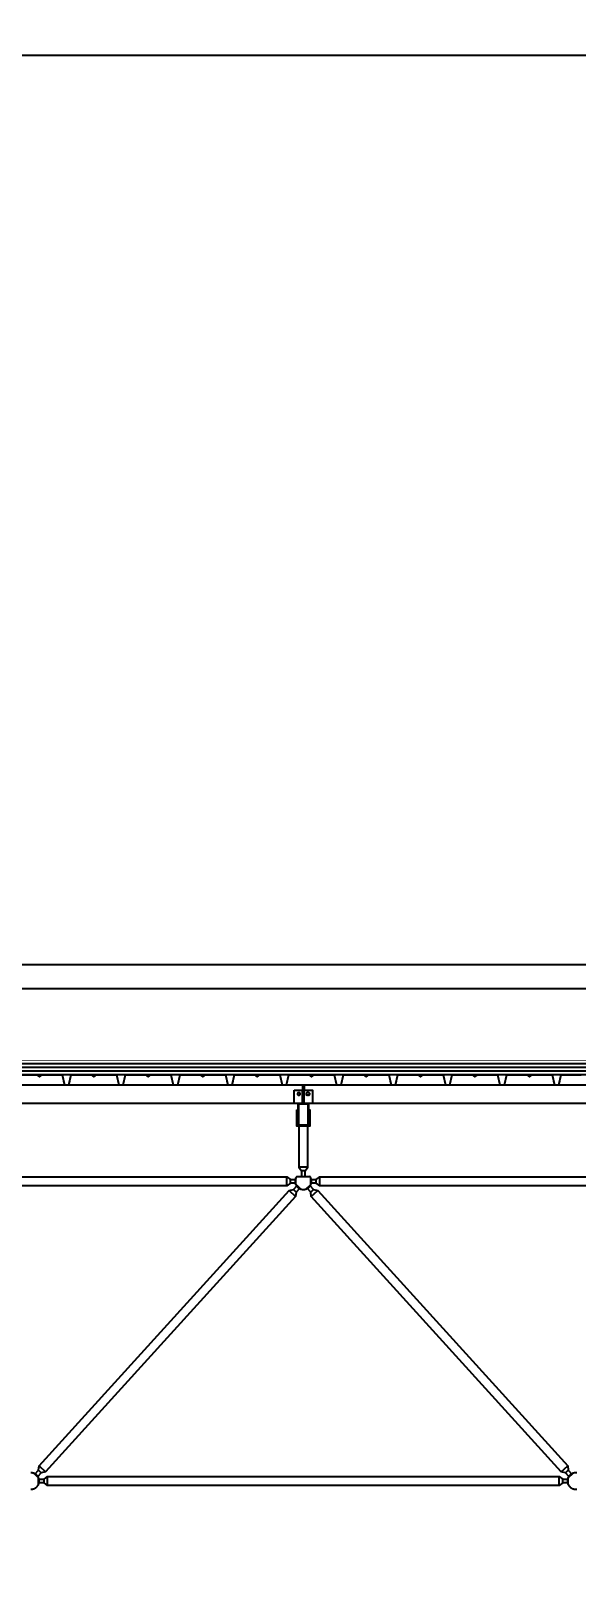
# Model space of a CAD drawing. Header units: centimetres. Extents: x 26569 to 160723, y -3143 to 14565.
# Drawn here: x 110608 to 110908, y -1038 to -180 of the extents above; entities that cross this region are included whole.
import ezdxf

# ---------------------------------------------------------------- set-up
doc = ezdxf.new("R2010")
doc.units = ezdxf.units.CM
doc.header["$LTSCALE"] = 100
doc.linetypes.add('HIDDEN', pattern=[9.525, 6.35, -3.175])
for name, color, linetype in [('A-ANNO-DIMS', 187, 'Continuous'), ('A-ELEV-02', 253, 'Continuous'), ('A-ELEV-04', 250, 'Continuous'), ('A-WALL-INSL', 249, 'Continuous'), ('A-WALL-SNWPNL', 200, 'Continuous'), ('S-STEL', 3, 'Continuous')]:
    doc.layers.add(name, color=color, linetype=linetype)
doc.styles.add('Fields_100', font='act_simplex.shx', dxfattribs={"width": 0.8, "height": 20})
doc.linetypes.add('BATTING', pattern='A,0.00254,-2.54,[134,ltypeshp.shx,S=2.54,R=0,X=-2.54,Y=0],-5.08,[134,ltypeshp.shx,S=2.54,R=180,X=2.54,Y=0],-2.54', length=10.16254)
doc.dimstyles.new('FIELDS_100', dxfattribs={"dimscale": 0, "dimtxt": 20, "dimasz": 5, "dimexe": 5, "dimexo": 5, "dimgap": 5, "dimtad": 0, "dimdec": 0, "dimzin": 0, "dimdsep": 46, "dimtxsty": 'Fields_100', "dimblk": 'DOT', "dimcen": 0.09, "dimclrt": 50, "dimadec": 0, "dimazin": 0, "dimtfac": 1, "dimtdec": 0, "dimtix": 1, "dimtofl": 0, "dimtmove": 1, "dimatfit": 3, "dimfxl": 5, "dimfxlon": 1, "dimtolj": 1, "dimtzin": 0, "dimarcsym": 0})

# ---------------------------------------------------------------- blocks, each defined once
blk = doc.blocks.new('_Dot')
at = {"color": 0, "linetype": 'ByBlock', "lineweight": -2}
blk.add_line((-0.5, 0), (-1, 0), dxfattribs=at)
at = {"color": 0, "linetype": 'ByBlock', "const_width": 0.5}
blk.add_lwpolyline([(-0.25, 0, 1), (0.25, 0, 1)], format="xyb", close=True, dxfattribs=at)
blk = doc.blocks.new('*D476')
at = {"layer": 'A-ANNO-DIMS', "color": 0, "lineweight": -2, "transparency": 16777216}
for p, q in [((110307.73, -198.45), (110307.73, -188.45)), ((112107.73, -198.45), (112107.73, -188.45)), ((110312.73, -193.45), (111176.06, -193.45)), ((112102.73, -193.45), (111239.4, -193.45))]:
    blk.add_line(p, q, dxfattribs=at)
at = {"layer": 'DEFPOINTS', "color": 0, "transparency": 16777216}
for p in [(112107.73, -193.45), (110307.73, -1038.45), (112107.73, -1038.45)]:
    blk.add_point(p, dxfattribs=at)
at = {"layer": 'A-ANNO-DIMS', "color": 0, "lineweight": -2, "transparency": 16777216, "xscale": 5, "yscale": 5, "zscale": 5, "rotation": 180}
blk.add_blockref('_Dot', (110307.73, -193.45), dxfattribs=at)
at = {"layer": 'A-ANNO-DIMS', "color": 0, "lineweight": -2, "transparency": 16777216, "xscale": 5, "yscale": 5, "zscale": 5}
blk.add_blockref('_Dot', (112107.73, -193.45), dxfattribs=at)
at = {"layer": 'A-ANNO-DIMS', "color": 50, "transparency": 16777216, "insert": (111207.73, -193.45), "char_height": 20, "attachment_point": 5, "style": 'Fields_100'}
blk.add_mtext('\\A1;1800', dxfattribs=at)

msp = doc.modelspace()

# ---------------------------------------------------------------- linework, layer by layer
at = {"layer": 'A-ELEV-02'}
for points in [[(104855.23, -760.44), (113852.73, -760.44)], [(110757.23, -760.44), (110757.23, -763.44)], [(110758.23, -760.44), (110758.23, -763.44)], [(104855.23, -770.44), (113852.73, -770.44)], [(110752.73, -770.44), (110762.73, -770.44)], [(110759.93, -764.74), (110759.91, -764.74), (110759.9, -764.74), (110759.88, -764.75), (110759.87, -764.75), (110759.85, -764.75), (110759.83, -764.75), (110759.82, -764.75), (110759.8, -764.76), (110759.79, -764.76), (110759.77, -764.76), (110759.75, -764.77), (110759.74, -764.77), (110759.72, -764.78), (110759.7, -764.78), (110759.69, -764.79), (110759.67, -764.79), (110759.66, -764.8), (110759.64, -764.81), (110759.62, -764.81), (110759.61, -764.82), (110759.59, -764.83), (110759.58, -764.84), (110759.56, -764.85), (110759.55, -764.86), (110759.53, -764.87), (110759.52, -764.88), (110759.5, -764.89), (110759.49, -764.9), (110759.47, -764.91), (110759.46, -764.92), (110759.45, -764.94), (110759.43, -764.95), (110759.42, -764.96), (110759.41, -764.98), (110759.4, -764.99), (110759.39, -765), (110759.38, -765.02), (110759.36, -765.03), (110759.35, -765.05), (110759.34, -765.06), (110759.33, -765.08), (110759.33, -765.09), (110759.32, -765.11), (110759.31, -765.12), (110759.3, -765.14), (110759.29, -765.15), (110759.29, -765.17), (110759.28, -765.19), (110759.27, -765.2), (110759.27, -765.22), (110759.26, -765.23), (110759.26, -765.25), (110759.25, -765.27), (110759.25, -765.28), (110759.24, -765.3), (110759.24, -765.32), (110759.24, -765.33), (110759.24, -765.35), (110759.23, -765.36), (110759.23, -765.38), (110759.23, -765.4), (110759.23, -765.41), (110759.23, -765.43), (110759.23, -765.44), (110759.23, -765.46), (110759.23, -765.48), (110759.23, -765.49), (110759.23, -765.51), (110759.23, -765.52), (110759.24, -765.54), (110759.24, -765.55), (110759.24, -765.57), (110759.24, -765.59), (110759.25, -765.6), (110759.25, -765.62), (110759.26, -765.64), (110759.26, -765.65), (110759.27, -765.67), (110759.27, -765.69), (110759.28, -765.7), (110759.29, -765.72), (110759.29, -765.73), (110759.3, -765.75), (110759.31, -765.77), (110759.32, -765.78), (110759.33, -765.8), (110759.33, -765.81), (110759.34, -765.83), (110759.35, -765.84), (110759.36, -765.86), (110759.38, -765.87), (110759.39, -765.89), (110759.4, -765.9), (110759.41, -765.91), (110759.42, -765.93), (110759.43, -765.94), (110759.45, -765.95), (110759.46, -765.96), (110759.47, -765.98), (110759.49, -765.99), (110759.5, -766), (110759.52, -766.01), (110759.53, -766.02), (110759.55, -766.03), (110759.56, -766.04), (110759.58, -766.05), (110759.59, -766.06), (110759.61, -766.07), (110759.62, -766.07), (110759.64, -766.08), (110759.66, -766.09), (110759.67, -766.09), (110759.69, -766.1), (110759.7, -766.11), (110759.72, -766.11), (110759.74, -766.12), (110759.75, -766.12), (110759.77, -766.13), (110759.79, -766.13), (110759.8, -766.13), (110759.82, -766.13), (110759.83, -766.14), (110759.85, -766.14), (110759.87, -766.14), (110759.88, -766.14), (110759.9, -766.14), (110759.91, -766.14), (110759.93, -766.14)], [(110760.53, -764.74), (110759.93, -764.74)], [(110760.53, -766.14), (110759.93, -766.14)], [(110760.53, -766.14), (110760.55, -766.14), (110760.56, -766.14), (110760.58, -766.14), (110760.59, -766.14), (110760.61, -766.14), (110760.62, -766.14), (110760.64, -766.13), (110760.66, -766.13), (110760.67, -766.13), (110760.69, -766.13), (110760.71, -766.12), (110760.72, -766.12), (110760.74, -766.11), (110760.76, -766.11), (110760.77, -766.1), (110760.79, -766.09), (110760.8, -766.09), (110760.82, -766.08), (110760.84, -766.07), (110760.85, -766.07), (110760.87, -766.06), (110760.88, -766.05), (110760.9, -766.04), (110760.91, -766.03), (110760.93, -766.02), (110760.94, -766.01), (110760.96, -766), (110760.97, -765.99), (110760.98, -765.98), (110761, -765.96), (110761.01, -765.95), (110761.02, -765.94), (110761.04, -765.93), (110761.05, -765.91), (110761.06, -765.9), (110761.07, -765.89), (110761.08, -765.87), (110761.1, -765.86), (110761.11, -765.84), (110761.12, -765.83), (110761.13, -765.81), (110761.13, -765.8), (110761.14, -765.78), (110761.15, -765.77), (110761.16, -765.75), (110761.17, -765.73), (110761.17, -765.72), (110761.18, -765.7), (110761.19, -765.69), (110761.19, -765.67), (110761.2, -765.65), (110761.2, -765.64), (110761.21, -765.62), (110761.21, -765.6), (110761.21, -765.59), (110761.22, -765.57), (110761.22, -765.55), (110761.22, -765.54), (110761.23, -765.52), (110761.23, -765.51), (110761.23, -765.49), (110761.23, -765.48), (110761.23, -765.46), (110761.23, -765.44), (110761.23, -765.43), (110761.23, -765.41), (110761.23, -765.4), (110761.23, -765.38), (110761.23, -765.36), (110761.22, -765.35), (110761.22, -765.33), (110761.22, -765.32), (110761.21, -765.3), (110761.21, -765.28), (110761.21, -765.27), (110761.2, -765.25), (110761.2, -765.23), (110761.19, -765.22), (110761.19, -765.2), (110761.18, -765.19), (110761.17, -765.17), (110761.17, -765.15), (110761.16, -765.14), (110761.15, -765.12), (110761.14, -765.11), (110761.13, -765.09), (110761.13, -765.08), (110761.12, -765.06), (110761.11, -765.05), (110761.1, -765.03), (110761.08, -765.02), (110761.07, -765), (110761.06, -764.99), (110761.05, -764.98), (110761.04, -764.96), (110761.02, -764.95), (110761.01, -764.94), (110761, -764.92), (110760.98, -764.91), (110760.97, -764.9), (110760.96, -764.89), (110760.94, -764.88), (110760.93, -764.87), (110760.91, -764.86), (110760.9, -764.85), (110760.88, -764.84), (110760.87, -764.83), (110760.85, -764.82), (110760.84, -764.81), (110760.82, -764.81), (110760.8, -764.8), (110760.79, -764.79), (110760.77, -764.79), (110760.76, -764.78), (110760.74, -764.78), (110760.72, -764.77), (110760.71, -764.77), (110760.69, -764.76), (110760.67, -764.76), (110760.66, -764.76), (110760.64, -764.75), (110760.62, -764.75), (110760.61, -764.75), (110760.59, -764.75), (110760.58, -764.75), (110760.56, -764.74), (110760.55, -764.74), (110760.53, -764.74)], [(110754.13, -776.04), (110754.63, -776.04)], [(110754.13, -777.44), (110754.63, -777.44)], [(110760.83, -776.04), (110761.33, -776.04)], [(110760.83, -777.44), (110761.33, -777.44)], [(110755.31, -783.24), (110755.31, -805.84), (110756.73, -807.84), (110756.73, -810.84)], [(110758.73, -810.84), (110758.73, -807.84), (110760.14, -805.84), (110760.14, -783.24)], [(110760.14, -805.84), (110755.31, -805.84)], [(110461.83, -812.54), (110464.83, -812.54), (110466.83, -811.13), (110748.63, -811.13), (110750.63, -812.54), (110753.63, -812.54)], [(110753.63, -814.54), (110750.63, -814.54), (110748.63, -815.96), (110466.83, -815.96), (110464.83, -814.54), (110461.83, -814.54)], [(110748.63, -815.96), (110748.63, -811.13)], [(110750.63, -814.54), (110750.63, -812.54)], [(110754.13, -810.84), (110754.04, -810.96), (110753.96, -811.09), (110753.88, -811.22), (110753.8, -811.35), (110753.73, -811.48), (110753.66, -811.62), (110753.6, -811.76), (110753.54, -811.91), (110753.48, -812.05), (110753.46, -812.13), (110753.43, -812.2), (110753.41, -812.28), (110753.39, -812.36), (110753.37, -812.43), (110753.35, -812.51), (110753.33, -812.59), (110753.32, -812.67), (110753.3, -812.74), (110753.29, -812.82), (110753.28, -812.9), (110753.27, -812.98), (110753.26, -813.06), (110753.25, -813.14), (110753.24, -813.22), (110753.24, -813.3), (110753.23, -813.38), (110753.23, -813.46), (110753.23, -813.54), (110753.23, -813.62), (110753.23, -813.7), (110753.24, -813.78), (110753.24, -813.86), (110753.25, -813.94), (110753.25, -814.01), (110753.26, -814.09), (110753.27, -814.17), (110753.29, -814.25), (110753.31, -814.4), (110753.35, -814.56), (110753.38, -814.71), (110753.43, -814.86), (110753.47, -815), (110753.52, -815.14), (110753.58, -815.29), (110753.64, -815.42), (110753.71, -815.56), (110753.77, -815.69), (110753.85, -815.82), (110753.93, -815.95), (110754.01, -816.07), (110754.1, -816.2), (110754.19, -816.32), (110754.29, -816.44), (110754.39, -816.56), (110754.5, -816.68), (110754.55, -816.73), (110754.61, -816.79), (110754.67, -816.84), (110754.73, -816.9), (110754.79, -816.95), (110754.85, -817), (110754.91, -817.05), (110754.97, -817.1), (110755.03, -817.15), (110755.1, -817.19), (110755.16, -817.24), (110755.23, -817.29), (110755.3, -817.33), (110755.36, -817.37), (110755.43, -817.41), (110755.5, -817.45), (110755.57, -817.49), (110755.64, -817.53), (110755.71, -817.57), (110755.78, -817.6), (110755.86, -817.64), (110755.93, -817.67), (110756, -817.7), (110756.08, -817.73), (110756.15, -817.76), (110756.22, -817.78), (110756.3, -817.81), (110756.37, -817.83), (110756.52, -817.88), (110756.67, -817.92), (110756.83, -817.95), (110756.98, -817.98), (110757.13, -818), (110757.28, -818.02), (110757.43, -818.03), (110757.58, -818.04), (110757.73, -818.04), (110757.88, -818.04), (110758.03, -818.03), (110758.18, -818.02), (110758.33, -818), (110758.48, -817.98), (110758.63, -817.95), (110758.79, -817.92), (110758.94, -817.88), (110759.09, -817.83), (110759.16, -817.81), (110759.24, -817.78), (110759.31, -817.76), (110759.38, -817.73), (110759.46, -817.7), (110759.53, -817.67), (110759.6, -817.64), (110759.68, -817.6), (110759.75, -817.57), (110759.82, -817.53), (110759.89, -817.49), (110759.96, -817.45), (110760.03, -817.41), (110760.1, -817.37), (110760.16, -817.33), (110760.23, -817.29), (110760.3, -817.24), (110760.36, -817.19), (110760.43, -817.15), (110760.49, -817.1), (110760.55, -817.05), (110760.61, -817), (110760.67, -816.95), (110760.73, -816.9), (110760.79, -816.84), (110760.85, -816.79), (110760.91, -816.73), (110760.96, -816.68), (110761.07, -816.56), (110761.17, -816.44), (110761.27, -816.32), (110761.36, -816.2), (110761.45, -816.07), (110761.53, -815.95), (110761.61, -815.82), (110761.69, -815.69), (110761.75, -815.56), (110761.82, -815.42), (110761.88, -815.29), (110761.94, -815.14), (110761.99, -815), (110762.03, -814.86), (110762.08, -814.71), (110762.11, -814.56), (110762.15, -814.4), (110762.17, -814.25), (110762.19, -814.17), (110762.2, -814.09), (110762.21, -814.01), (110762.21, -813.94), (110762.22, -813.86), (110762.22, -813.78), (110762.23, -813.7), (110762.23, -813.62), (110762.23, -813.54), (110762.23, -813.46), (110762.23, -813.38), (110762.22, -813.3), (110762.22, -813.22), (110762.21, -813.14), (110762.2, -813.06), (110762.19, -812.98), (110762.18, -812.9), (110762.17, -812.82), (110762.16, -812.74), (110762.14, -812.67), (110762.13, -812.59), (110762.11, -812.51), (110762.09, -812.43), (110762.07, -812.36), (110762.05, -812.28), (110762.03, -812.2), (110762, -812.13), (110761.98, -812.05), (110761.92, -811.91), (110761.86, -811.76), (110761.8, -811.62), (110761.73, -811.48), (110761.66, -811.35), (110761.58, -811.22), (110761.5, -811.09), (110761.42, -810.96), (110761.33, -810.84)], [(110753.63, -815.4), (110753.63, -811.69)], [(110754.13, -810.84), (110761.33, -810.84)], [(110758.73, -807.84), (110756.73, -807.84)], [(110761.83, -812.54), (110764.83, -812.54), (110766.83, -811.13), (111048.63, -811.13), (111050.63, -812.54), (111053.63, -812.54)], [(110761.83, -815.4), (110761.83, -811.69)], [(111053.63, -814.54), (111050.63, -814.54), (111048.63, -815.96), (110766.83, -815.96), (110764.83, -814.54), (110761.83, -814.54)], [(110764.83, -814.54), (110764.83, -812.54)], [(110766.83, -815.96), (110766.83, -811.13)], [(110749.82, -818.65), (110753.4, -821.9)], [(110752.21, -818.12), (110753.69, -819.47)], [(110753.6, -815.33), (110756.34, -817.83)], [(110759.12, -817.83), (110761.86, -815.33)], [(110761.77, -819.47), (110763.25, -818.12)], [(110762.06, -821.9), (110765.64, -818.65)], [(110607.63, -983.04), (110607.73, -983.04), (110607.83, -983.04), (110607.93, -983.04), (110608.03, -983.03), (110608.13, -983.03), (110608.24, -983.02), (110608.34, -983), (110608.44, -982.99), (110608.55, -982.97), (110608.65, -982.95), (110608.76, -982.92), (110608.86, -982.9), (110608.97, -982.87), (110609.07, -982.84), (110609.18, -982.8), (110609.28, -982.77), (110609.39, -982.73), (110609.49, -982.69), (110609.59, -982.64), (110609.7, -982.59), (110609.8, -982.54), (110609.9, -982.49), (110610, -982.43), (110610.1, -982.37), (110610.19, -982.31), (110610.29, -982.25), (110610.38, -982.18), (110610.48, -982.11), (110610.57, -982.04), (110610.66, -981.96), (110610.74, -981.89), (110610.83, -981.81), (110610.91, -981.73), (110610.99, -981.64), (110611.07, -981.56), (110611.15, -981.47), (110611.22, -981.38), (110611.3, -981.29), (110611.37, -981.2), (110611.43, -981.1), (110611.5, -981.01), (110611.56, -980.91), (110611.62, -980.81), (110611.67, -980.71), (110611.73, -980.61), (110611.78, -980.51), (110611.83, -980.41), (110611.87, -980.3), (110611.91, -980.2), (110611.95, -980.1), (110611.99, -979.99), (110612.02, -979.89), (110612.06, -979.78), (110612.08, -979.68), (110612.11, -979.57), (110612.13, -979.47), (110612.15, -979.36), (110612.17, -979.26), (110612.19, -979.15), (110612.2, -979.05), (110612.21, -978.95), (110612.22, -978.85), (110612.23, -978.74), (110612.23, -978.64), (110612.23, -978.54), (110612.23, -978.44), (110612.23, -978.34), (110612.22, -978.24), (110612.21, -978.14), (110612.2, -978.04), (110612.19, -977.93), (110612.17, -977.83), (110612.15, -977.72), (110612.13, -977.62), (110612.11, -977.52), (110612.08, -977.41), (110612.06, -977.31), (110612.02, -977.2), (110611.99, -977.1), (110611.95, -976.99), (110611.91, -976.89), (110611.87, -976.78), (110611.83, -976.68), (110611.78, -976.58), (110611.73, -976.48), (110611.67, -976.38), (110611.62, -976.28), (110611.56, -976.18), (110611.5, -976.08), (110611.43, -975.99), (110611.37, -975.89), (110611.3, -975.8), (110611.22, -975.71), (110611.15, -975.62), (110611.07, -975.53), (110610.99, -975.45), (110610.91, -975.36), (110610.83, -975.28), (110610.74, -975.2), (110610.66, -975.12), (110610.57, -975.05), (110610.48, -974.98), (110610.38, -974.91), (110610.29, -974.84), (110610.19, -974.78), (110610.1, -974.72), (110610, -974.66), (110609.9, -974.6), (110609.8, -974.55), (110609.7, -974.5), (110609.59, -974.45), (110609.49, -974.4), (110609.39, -974.36), (110609.28, -974.32), (110609.18, -974.28), (110609.07, -974.25), (110608.97, -974.22), (110608.86, -974.19), (110608.76, -974.16), (110608.65, -974.14), (110608.55, -974.12), (110608.44, -974.1), (110608.34, -974.09), (110608.24, -974.07), (110608.13, -974.06), (110608.03, -974.05), (110607.93, -974.05), (110607.83, -974.04), (110607.73, -974.04), (110607.63, -974.04)], [(110609.12, -974.26), (110611.86, -976.76)], [(110611.77, -972.62), (110613.25, -973.96)], [(110611.83, -977.54), (110614.83, -977.54), (110616.83, -976.13), (110898.63, -976.13), (110900.63, -977.54), (110903.63, -977.54)], [(110611.83, -980.4), (110611.83, -976.69)], [(110612.06, -970.19), (110615.64, -973.43)], [(110614.83, -979.54), (110614.83, -977.54)], [(110616.83, -980.96), (110616.83, -976.13)], [(110898.63, -980.96), (110898.63, -976.13)], [(110899.82, -973.43), (110903.4, -970.19)], [(110900.63, -979.54), (110900.63, -977.54)], [(110902.21, -973.96), (110903.69, -972.62)], [(110908.44, -974.1), (110908.34, -974.09), (110908.24, -974.07), (110908.13, -974.06), (110908.03, -974.05), (110907.93, -974.05), (110907.83, -974.04), (110907.73, -974.04), (110907.63, -974.04), (110907.53, -974.05), (110907.43, -974.05), (110907.33, -974.06), (110907.22, -974.07), (110907.12, -974.09), (110907.02, -974.1), (110906.91, -974.12), (110906.81, -974.14), (110906.7, -974.16), (110906.6, -974.19), (110906.49, -974.22), (110906.39, -974.25), (110906.28, -974.28), (110906.18, -974.32), (110906.07, -974.36), (110905.97, -974.4), (110905.87, -974.45), (110905.76, -974.5), (110905.66, -974.55), (110905.56, -974.6), (110905.46, -974.66), (110905.36, -974.72), (110905.27, -974.78), (110905.17, -974.84), (110905.08, -974.91), (110904.98, -974.98), (110904.89, -975.05), (110904.8, -975.12), (110904.72, -975.2), (110904.63, -975.28), (110904.55, -975.36), (110904.47, -975.45), (110904.39, -975.53), (110904.31, -975.62), (110904.24, -975.71), (110904.16, -975.8), (110904.09, -975.89), (110904.03, -975.99), (110903.96, -976.08), (110903.9, -976.18), (110903.84, -976.28), (110903.79, -976.38), (110903.73, -976.48), (110903.68, -976.58), (110903.63, -976.68), (110903.59, -976.78), (110903.55, -976.89), (110903.51, -976.99), (110903.47, -977.1), (110903.44, -977.2), (110903.4, -977.31), (110903.37, -977.41), (110903.35, -977.52), (110903.33, -977.62), (110903.31, -977.72), (110903.29, -977.83), (110903.27, -977.93), (110903.26, -978.04), (110903.25, -978.14), (110903.24, -978.24), (110903.23, -978.34), (110903.23, -978.44), (110903.23, -978.54), (110903.23, -978.64), (110903.23, -978.74), (110903.24, -978.85), (110903.25, -978.95), (110903.26, -979.05), (110903.27, -979.15), (110903.29, -979.26), (110903.31, -979.36), (110903.33, -979.47), (110903.35, -979.57), (110903.37, -979.68), (110903.4, -979.78), (110903.44, -979.89), (110903.47, -979.99), (110903.51, -980.1), (110903.55, -980.2), (110903.59, -980.3), (110903.63, -980.41), (110903.68, -980.51), (110903.73, -980.61), (110903.79, -980.71), (110903.84, -980.81), (110903.9, -980.91), (110903.96, -981.01), (110904.03, -981.1), (110904.09, -981.2), (110904.16, -981.29), (110904.24, -981.38), (110904.31, -981.47), (110904.39, -981.56), (110904.47, -981.64), (110904.55, -981.73), (110904.63, -981.81), (110904.72, -981.89), (110904.8, -981.96), (110904.89, -982.04), (110904.98, -982.11), (110905.08, -982.18), (110905.17, -982.25), (110905.27, -982.31), (110905.36, -982.37), (110905.46, -982.43), (110905.56, -982.49), (110905.66, -982.54), (110905.76, -982.59), (110905.87, -982.64), (110905.97, -982.69), (110906.07, -982.73), (110906.18, -982.77), (110906.28, -982.8), (110906.39, -982.84), (110906.49, -982.87), (110906.6, -982.9), (110906.7, -982.92), (110906.81, -982.95), (110906.91, -982.97), (110907.02, -982.99), (110907.12, -983), (110907.22, -983.02), (110907.33, -983.03), (110907.43, -983.03), (110907.53, -983.04), (110907.63, -983.04), (110907.73, -983.04), (110907.83, -983.04), (110907.93, -983.04), (110908.03, -983.03), (110908.13, -983.03), (110908.24, -983.02), (110908.34, -983), (110908.44, -982.99)], [(110903.6, -976.76), (110906.34, -974.26)], [(110903.63, -980.4), (110903.63, -976.69)], [(110903.63, -979.54), (110900.63, -979.54), (110898.63, -980.96), (110616.83, -980.96), (110614.83, -979.54), (110611.83, -979.54)]]:
    msp.add_lwpolyline(points, dxfattribs=at)
for points in [[(110752.73, -763.44), (110762.73, -763.44), (110762.73, -770.74), (110752.73, -770.74)], [(110755.93, -765.44), (110755.93, -765.43), (110755.93, -765.41), (110755.93, -765.4), (110755.93, -765.38), (110755.93, -765.36), (110755.92, -765.35), (110755.92, -765.33), (110755.92, -765.32), (110755.91, -765.3), (110755.91, -765.28), (110755.91, -765.27), (110755.9, -765.25), (110755.9, -765.23), (110755.89, -765.22), (110755.89, -765.2), (110755.88, -765.19), (110755.87, -765.17), (110755.87, -765.15), (110755.86, -765.14), (110755.85, -765.12), (110755.84, -765.11), (110755.83, -765.09), (110755.83, -765.08), (110755.82, -765.06), (110755.81, -765.05), (110755.8, -765.03), (110755.78, -765.02), (110755.77, -765), (110755.76, -764.99), (110755.75, -764.98), (110755.74, -764.96), (110755.72, -764.95), (110755.71, -764.94), (110755.7, -764.92), (110755.68, -764.91), (110755.67, -764.9), (110755.66, -764.89), (110755.64, -764.88), (110755.63, -764.87), (110755.61, -764.86), (110755.6, -764.85), (110755.58, -764.84), (110755.57, -764.83), (110755.55, -764.82), (110755.54, -764.81), (110755.52, -764.81), (110755.5, -764.8), (110755.49, -764.79), (110755.47, -764.79), (110755.46, -764.78), (110755.44, -764.78), (110755.42, -764.77), (110755.41, -764.77), (110755.39, -764.76), (110755.37, -764.76), (110755.36, -764.76), (110755.34, -764.75), (110755.32, -764.75), (110755.31, -764.75), (110755.29, -764.75), (110755.28, -764.75), (110755.26, -764.74), (110755.25, -764.74), (110755.23, -764.74), (110755.21, -764.74), (110755.2, -764.74), (110755.18, -764.75), (110755.17, -764.75), (110755.15, -764.75), (110755.13, -764.75), (110755.12, -764.75), (110755.1, -764.76), (110755.09, -764.76), (110755.07, -764.76), (110755.05, -764.77), (110755.04, -764.77), (110755.02, -764.78), (110755, -764.78), (110754.99, -764.79), (110754.97, -764.79), (110754.96, -764.8), (110754.94, -764.81), (110754.92, -764.81), (110754.91, -764.82), (110754.89, -764.83), (110754.88, -764.84), (110754.86, -764.85), (110754.85, -764.86), (110754.83, -764.87), (110754.82, -764.88), (110754.8, -764.89), (110754.79, -764.9), (110754.77, -764.91), (110754.76, -764.92), (110754.75, -764.94), (110754.73, -764.95), (110754.72, -764.96), (110754.71, -764.98), (110754.7, -764.99), (110754.69, -765), (110754.68, -765.02), (110754.66, -765.03), (110754.65, -765.05), (110754.64, -765.06), (110754.63, -765.08), (110754.63, -765.09), (110754.62, -765.11), (110754.61, -765.12), (110754.6, -765.14), (110754.59, -765.15), (110754.59, -765.17), (110754.58, -765.19), (110754.57, -765.2), (110754.57, -765.22), (110754.56, -765.23), (110754.56, -765.25), (110754.55, -765.27), (110754.55, -765.28), (110754.54, -765.3), (110754.54, -765.32), (110754.54, -765.33), (110754.54, -765.35), (110754.53, -765.36), (110754.53, -765.38), (110754.53, -765.4), (110754.53, -765.41), (110754.53, -765.43), (110754.53, -765.44), (110754.53, -765.46), (110754.53, -765.48), (110754.53, -765.49), (110754.53, -765.51), (110754.53, -765.52), (110754.54, -765.54), (110754.54, -765.55), (110754.54, -765.57), (110754.54, -765.59), (110754.55, -765.6), (110754.55, -765.62), (110754.56, -765.64), (110754.56, -765.65), (110754.57, -765.67), (110754.57, -765.69), (110754.58, -765.7), (110754.59, -765.72), (110754.59, -765.73), (110754.6, -765.75), (110754.61, -765.77), (110754.62, -765.78), (110754.63, -765.8), (110754.63, -765.81), (110754.64, -765.83), (110754.65, -765.84), (110754.66, -765.86), (110754.68, -765.87), (110754.69, -765.89), (110754.7, -765.9), (110754.71, -765.91), (110754.72, -765.93), (110754.73, -765.94), (110754.75, -765.95), (110754.76, -765.96), (110754.77, -765.98), (110754.79, -765.99), (110754.8, -766), (110754.82, -766.01), (110754.83, -766.02), (110754.85, -766.03), (110754.86, -766.04), (110754.88, -766.05), (110754.89, -766.06), (110754.91, -766.07), (110754.92, -766.07), (110754.94, -766.08), (110754.96, -766.09), (110754.97, -766.09), (110754.99, -766.1), (110755, -766.11), (110755.02, -766.11), (110755.04, -766.12), (110755.05, -766.12), (110755.07, -766.13), (110755.09, -766.13), (110755.1, -766.13), (110755.12, -766.13), (110755.13, -766.14), (110755.15, -766.14), (110755.17, -766.14), (110755.18, -766.14), (110755.2, -766.14), (110755.21, -766.14), (110755.23, -766.14), (110755.25, -766.14), (110755.26, -766.14), (110755.28, -766.14), (110755.29, -766.14), (110755.31, -766.14), (110755.32, -766.14), (110755.34, -766.13), (110755.36, -766.13), (110755.37, -766.13), (110755.39, -766.13), (110755.41, -766.12), (110755.42, -766.12), (110755.44, -766.11), (110755.46, -766.11), (110755.47, -766.1), (110755.49, -766.09), (110755.5, -766.09), (110755.52, -766.08), (110755.54, -766.07), (110755.55, -766.07), (110755.57, -766.06), (110755.58, -766.05), (110755.6, -766.04), (110755.61, -766.03), (110755.63, -766.02), (110755.64, -766.01), (110755.66, -766), (110755.67, -765.99), (110755.68, -765.98), (110755.7, -765.96), (110755.71, -765.95), (110755.72, -765.94), (110755.74, -765.93), (110755.75, -765.91), (110755.76, -765.9), (110755.77, -765.89), (110755.78, -765.87), (110755.8, -765.86), (110755.81, -765.84), (110755.82, -765.83), (110755.83, -765.81), (110755.83, -765.8), (110755.84, -765.78), (110755.85, -765.77), (110755.86, -765.75), (110755.87, -765.73), (110755.87, -765.72), (110755.88, -765.7), (110755.89, -765.69), (110755.89, -765.67), (110755.9, -765.65), (110755.9, -765.64), (110755.91, -765.62), (110755.91, -765.6), (110755.91, -765.59), (110755.92, -765.57), (110755.92, -765.55), (110755.92, -765.54), (110755.93, -765.52), (110755.93, -765.51), (110755.93, -765.49), (110755.93, -765.48), (110755.93, -765.46)], [(110754.13, -774.24), (110754.63, -774.24), (110754.63, -782.74), (110760.83, -782.74), (110760.83, -774.24), (110761.33, -774.24), (110761.33, -783.24), (110754.13, -783.24)], [(110609.75, -974.84), (110611.77, -972.62), (110612.06, -970.19), (110749.82, -818.65), (110752.21, -818.12), (110754.23, -815.9), (110755.71, -817.25), (110753.69, -819.47), (110753.4, -821.9), (110615.64, -973.43), (110613.25, -973.96), (110611.23, -976.18)], [(110904.23, -976.18), (110902.21, -973.96), (110899.82, -973.43), (110762.06, -821.9), (110761.77, -819.47), (110759.75, -817.25), (110761.23, -815.9), (110763.25, -818.12), (110765.64, -818.65), (110903.4, -970.19), (110903.69, -972.62), (110905.71, -974.84)]]:
    msp.add_lwpolyline(points, close=True, dxfattribs=at)
at = {"layer": 'A-ELEV-02', "linetype": 'HIDDEN', "ltscale": 0.1}
for points in [[(110757.23, -770.44), (110757.23, -763.44)], [(110758.23, -770.44), (110758.23, -763.44)]]:
    msp.add_lwpolyline(points, dxfattribs=at)
at = {"layer": 'A-ELEV-04'}
for p, q in [((122968.28, -694.3), (103052.48, -694.3)), ((104871.32, -707.43), (122929.69, -707.43))]:
    msp.add_line(p, q, dxfattribs=at)
at = {"layer": 'A-WALL-INSL', "ltscale": 0.002, "const_width": 0.2}
msp.add_lwpolyline([(122937.73, -746.94), (104865.23, -746.94)], dxfattribs=at)
at = {"layer": 'A-WALL-INSL', "linetype": 'BATTING', "ltscale": 0.002}
for points in [[(122937.73, -748.94), (104865.23, -748.94)], [(122937.73, -752.94), (104865.23, -752.94)]]:
    msp.add_lwpolyline(points, dxfattribs=at)
at = {"layer": 'A-WALL-INSL', "ltscale": 0.002}
for points in [[(122937.73, -750.94), (104865.23, -750.94)], [(122937.73, -754.94), (104865.23, -754.94)]]:
    msp.add_lwpolyline(points, dxfattribs=at)
at = {"layer": 'A-WALL-SNWPNL', "ltscale": 100}
for points in [[(110599.77, -754.94), (110610.77, -754.94), (110612.27, -755.94), (110613.77, -754.94), (110624.77, -754.94), (110626.02, -760.44), (110628.52, -760.44), (110628.96, -758.49)], [(110625.57, -758.49), (110626.02, -760.44), (110628.52, -760.44), (110629.77, -754.94), (110640.77, -754.94), (110642.27, -755.94), (110643.77, -754.94), (110654.77, -754.94), (110656.02, -760.44), (110658.52, -760.44), (110659.77, -754.94), (110670.77, -754.94), (110672.27, -755.94), (110673.77, -754.94), (110684.77, -754.94), (110686.02, -760.44), (110688.52, -760.44), (110689.77, -754.94), (110700.77, -754.94), (110702.27, -755.94), (110703.77, -754.94), (110714.77, -754.94), (110716.02, -760.44), (110718.52, -760.44), (110718.96, -758.49)], [(110715.57, -758.49), (110716.02, -760.44), (110718.52, -760.44), (110719.77, -754.94), (110730.77, -754.94), (110732.27, -755.94), (110733.77, -754.94), (110744.77, -754.94), (110746.02, -760.44), (110748.52, -760.44), (110749.77, -754.94), (110760.77, -754.94), (110762.27, -755.94), (110763.77, -754.94), (110774.77, -754.94), (110776.02, -760.44), (110778.52, -760.44), (110779.77, -754.94), (110790.77, -754.94), (110792.27, -755.94), (110793.77, -754.94), (110804.77, -754.94), (110806.02, -760.44), (110808.52, -760.44), (110808.96, -758.49)], [(110805.57, -758.49), (110806.02, -760.44), (110808.52, -760.44), (110809.77, -754.94), (110820.77, -754.94), (110822.27, -755.94), (110823.77, -754.94), (110834.77, -754.94), (110836.02, -760.44), (110838.52, -760.44), (110839.77, -754.94), (110850.77, -754.94), (110852.27, -755.94), (110853.77, -754.94), (110864.77, -754.94), (110866.02, -760.44), (110868.52, -760.44), (110869.77, -754.94), (110880.77, -754.94), (110882.27, -755.94), (110883.77, -754.94), (110894.77, -754.94), (110896.02, -760.44), (110898.52, -760.44), (110898.96, -758.49)], [(110895.57, -758.49), (110896.02, -760.44), (110898.52, -760.44), (110899.77, -754.94), (110910.77, -754.94)]]:
    msp.add_lwpolyline(points, dxfattribs=at)
at = {"layer": 'S-STEL'}
msp.add_lwpolyline([(110760.73, -782.74), (110760.73, -770.74), (110754.73, -770.74), (110754.73, -782.74)], dxfattribs=at)
msp.add_lwpolyline([(110760.43, -771.04), (110755.03, -771.04), (110755.03, -782.44), (110760.43, -782.44)], close=True, dxfattribs=at)

# ---------------------------------------------------------------- dimensions: what is measured, and where the dimension line sits
at = {"layer": 'A-ANNO-DIMS'}
dim = msp.add_linear_dim(base=(112107.73, -193.45), p1=(110307.73, -1038.45), p2=(112107.73, -1038.45), dimstyle='FIELDS_100', override={"dimscale": 1}, dxfattribs=at)
dim.commit()
dim.dimension.update_dxf_attribs({"geometry": '*D476', "text_midpoint": (111207.73, -193.45)})

doc.saveas('drawing.dxf')
